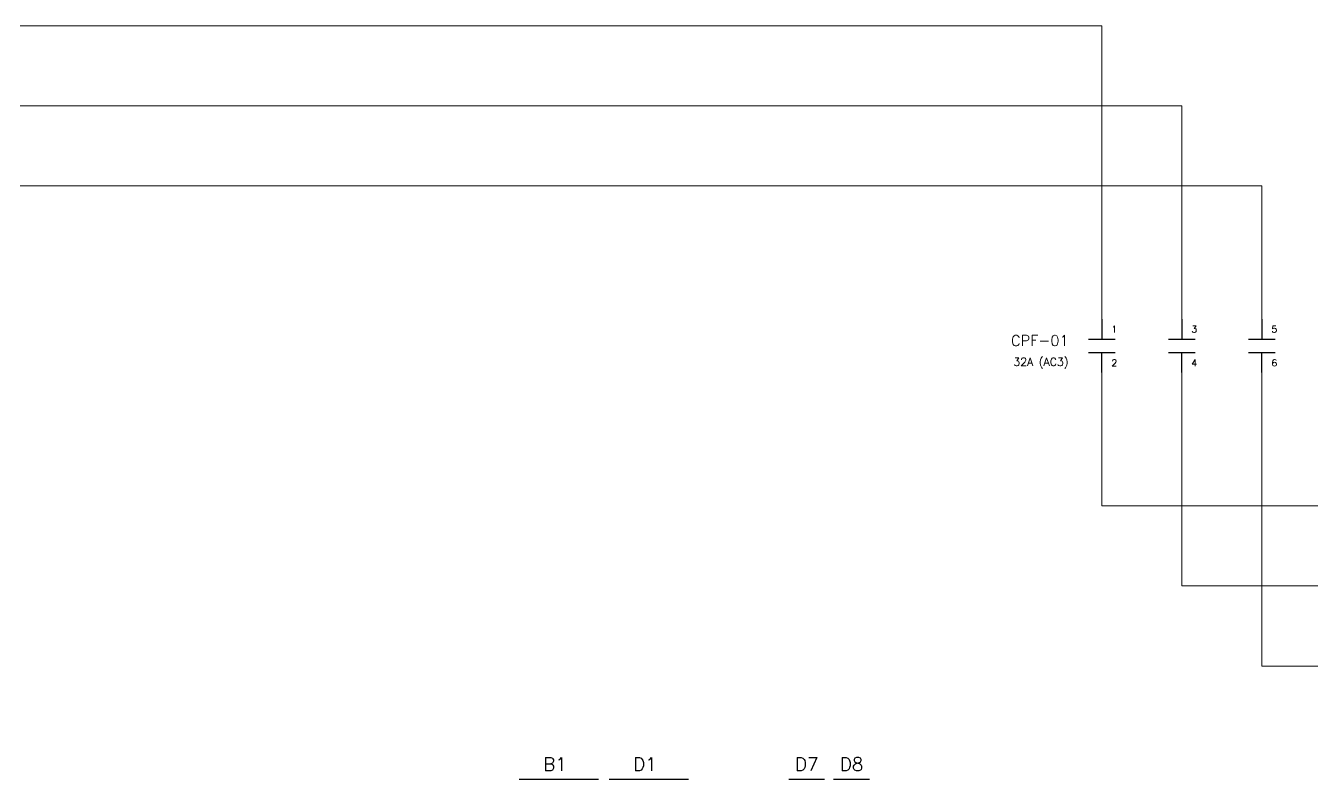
# Model space of a CAD drawing. Header units: inches. Extents: x 75782 to 87231, y -34126 to -18655.
# Drawn here: x 76913.4 to 77395.7, y -25824.5 to -25542.1 of the extents above; entities that cross this region are included whole.
import ezdxf
from ezdxf.enums import TextEntityAlignment as Align

# ---------------------------------------------------------------- set-up
doc = ezdxf.new("R2010")
doc.units = ezdxf.units.IN
doc.header["$MEASUREMENT"] = 0
doc.layers.add('A-Cables 220V', color=6, linetype='Continuous', lineweight=18)
doc.layers.add('TEXTOS', color=7, linetype='Continuous')
doc.styles.get("Standard").update_dxf_attribs({"font": 'ROMANS.SHX'})

# ---------------------------------------------------------------- blocks, each defined once
blk = doc.blocks.new('contactor 3F')
for p, q in [((42944.98, 3552.13), (42944.98, 3544.63)), ((42974.98, 3552.13), (42974.98, 3544.63)), ((43004.98, 3552.13), (43004.98, 3544.63)), ((42939.98, 3544.63), (42949.98, 3544.63)), ((42969.98, 3544.63), (42979.98, 3544.63)), ((42999.98, 3544.63), (43009.98, 3544.63)), ((42939.98, 3539.63), (42949.98, 3539.63)), ((42944.98, 3532.13), (42944.98, 3539.63)), ((42969.98, 3539.63), (42979.98, 3539.63)), ((42974.98, 3532.13), (42974.98, 3539.63)), ((42999.98, 3539.63), (43009.98, 3539.63)), ((43004.98, 3532.13), (43004.98, 3539.63))]:
    blk.add_line(p, q)
for s, p in [('1', (42948.55, 3547.13)), ('3', (42978.55, 3547.13)), ('5', (43008.55, 3547.13)), ('2', (42948.55, 3534.47)), ('4', (42978.55, 3534.47)), ('6', (43008.55, 3534.47))]:
    blk.add_text(s, height=2.5).set_placement(p)
at = {"flags": 4}
for tag, height, p in [('NAME', 4, (42932.48, 3542.13)), ('FEATURES', 3, (42932.48, 3534.63))]:
    blk.add_attdef(tag, text='', height=height, dxfattribs=at).set_placement(p, align=Align.RIGHT)

msp = doc.modelspace()

# ---------------------------------------------------------------- linework, layer by layer
at = {"color": 0, "ltscale": 0.1}
for p, q in [((77098.37, -25824.54), (77128.18, -25824.54)), ((77132.06, -25824.54), (77161.87, -25824.54)), ((77199.44, -25824.54), (77212.86, -25824.54)), ((77216.28, -25824.54), (77229.7, -25824.54))]:
    msp.add_line(p, q, dxfattribs=at)
at = {"layer": 'A-Cables 220V', "ltscale": 0.1}
for p, q in [((75997.32, -25542.1), (77316.87, -25542.1)), ((76027.32, -25572.1), (77346.87, -25572.1)), ((76057.32, -25602.1), (77376.87, -25602.1))]:
    msp.add_line(p, q, dxfattribs=at)
at = {"layer": 'A-Cables 220V'}
for p, q in [((77316.87, -25652.1), (77316.87, -25542.1)), ((77346.87, -25652.1), (77346.87, -25572.1)), ((77376.87, -25652.1), (77376.87, -25602.1)), ((77316.87, -25672.1), (77316.87, -25722.08)), ((77346.87, -25672.1), (77346.87, -25752.1)), ((77376.87, -25672.1), (77376.87, -25782.1)), ((77316.87, -25722.08), (82927.75, -25722.09)), ((77346.87, -25752.1), (82957.75, -25752.1)), ((77376.87, -25782.1), (81641.24, -25782.04))]:
    msp.add_line(p, q, dxfattribs=at)

# ---------------------------------------------------------------- block references
at = {"color": 0}
ref = msp.add_blockref('contactor 3F', (34371.89, -29204.23), dxfattribs=at)
ref.add_attrib('FEATURES', '32A (AC3)', dxfattribs={"height": 3}).set_placement((77304.37, -25669.6), align=Align.RIGHT)
ref.add_attrib('NAME', 'CPF-01', dxfattribs={"height": 4}).set_placement((77304.37, -25662.1), align=Align.RIGHT)

# ---------------------------------------------------------------- texts
at = {"layer": 'TEXTOS', "char_height": 5, "attachment_point": 1}
for s, insert in [('B1', (77107.41, -25816.36)), ('D1', (77141.1, -25816.36)), ('D7', (77201.78, -25816.36)), ('D8', (77218.63, -25816.36))]:
    msp.add_mtext_dynamic_manual_height_columns(s, width=12.0814, gutter_width=1250, heights=[0], dxfattribs=dict(at, insert=insert))

doc.saveas('drawing.dxf')
